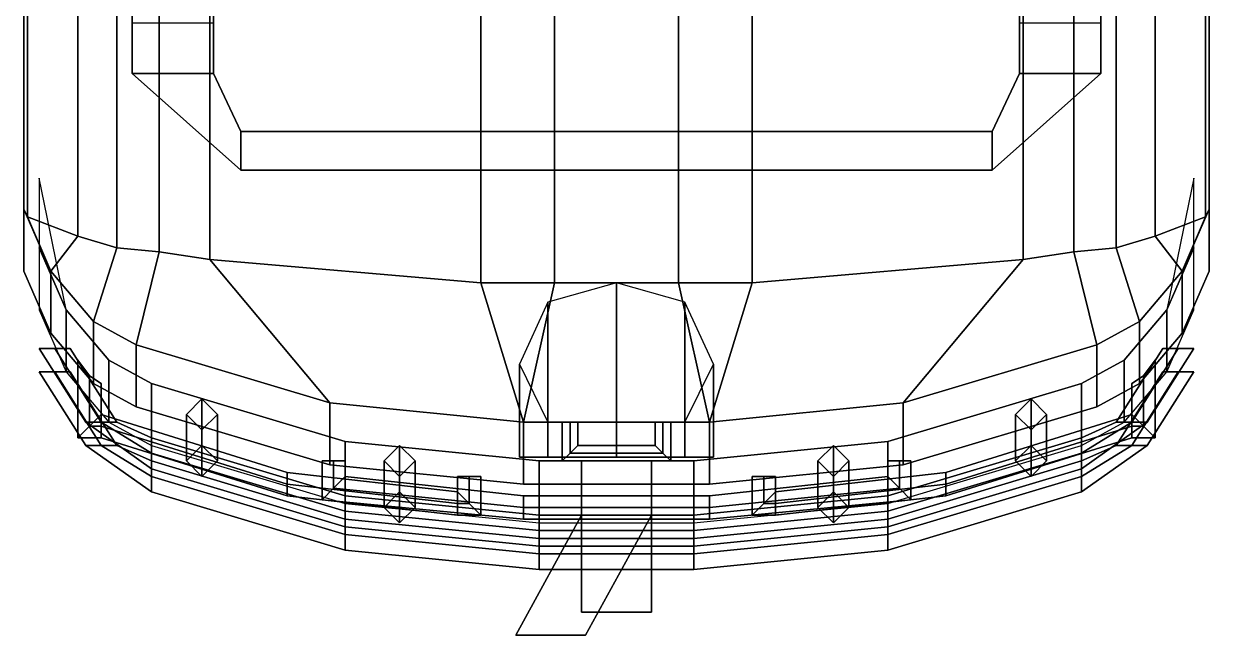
# Model space of a CAD drawing. Extents: x -1.7 to 1.7, y -9.7 to 9.6.
# Drawn here: x -1.53 to 1.53, y -9.66 to -8.082 of the extents above; entities that cross this region are included whole.
import ezdxf

# ---------------------------------------------------------------- set-up
doc = ezdxf.new("R2010")
doc.units = 0
doc.layers.get('0').update_dxf_attribs({"linetype": 'CONTINUOUS'})
doc.layers.add('BOGIE', color=5, linetype='CONTINUOUS')
doc.layers.add('ROOF', color=1, linetype='CONTINUOUS')

msp = doc.modelspace()

# ---------------------------------------------------------------- linework, layer by layer
for points in [[(-1.53, -6.93, 4.07), (-1.53, 6.88, 4.07), (-1.53, 8.67, 1.35), (-1.53, -8.72, 1.35)], [(1.53, -8.72, 1.35), (1.53, 8.67, 1.35), (1.53, 6.88, 4.07), (1.53, -6.93, 4.07)], [(-1.53, -8.56, 3.83), (-1.53, -8.56, 4.07), (-1.53, -6.93, 4.07), (-1.53, -8.56, 3.83)], [(-1.53, -8.72, 1.35), (-1.53, -8.72, 2.98), (-1.53, -8.56, 3.83), (-1.53, -6.93, 4.07)], [(1.53, -8.56, 3.83), (1.53, -6.93, 4.07), (1.53, -8.56, 4.07), (1.53, -8.56, 3.83)], [(1.53, -6.93, 4.07), (1.53, -8.56, 3.83), (1.53, -8.72, 2.98), (1.53, -8.72, 1.35)], [(-1.42, -8.82, 0.85), (-1.42, -8.82, 1.35), (-1.49, -8.48, 1.35), (-1.49, -8.66, 0.85)], [(1.49, -8.66, 0.85), (1.49, -8.48, 1.35), (1.42, -8.82, 1.35), (1.42, -8.82, 0.85)], [(-1.46, -8.72, 3.83), (-1.46, -8.72, 4.07), (-1.53, -8.56, 4.07), (-1.53, -8.56, 3.83)], [(-1.46, -8.88, 2.98), (-1.46, -8.72, 3.83), (-1.53, -8.56, 3.83), (-1.53, -8.72, 2.98)], [(1.53, -8.56, 3.83), (1.53, -8.56, 4.07), (1.46, -8.72, 4.07), (1.46, -8.72, 3.83)], [(1.53, -8.72, 2.98), (1.53, -8.56, 3.83), (1.46, -8.72, 3.83), (1.46, -8.88, 2.98)], [(-1.42, -8.98, 0.49), (-1.42, -8.82, 0.85), (-1.49, -8.66, 0.85), (-1.49, -8.82, 0.49)], [(1.49, -8.82, 0.49), (1.49, -8.66, 0.85), (1.42, -8.82, 0.85), (1.42, -8.98, 0.49)], [(-1.46, -8.88, 1.35), (-1.46, -8.88, 2.98), (-1.53, -8.72, 2.98), (-1.53, -8.72, 1.35)], [(-1.35, -8.85, 3.83), (-1.35, -8.85, 4.07), (-1.46, -8.72, 4.07), (-1.46, -8.72, 3.83)], [(-1.35, -9.01, 2.98), (-1.35, -8.85, 3.83), (-1.46, -8.72, 3.83), (-1.46, -8.88, 2.98)], [(1.46, -8.72, 3.83), (1.46, -8.72, 4.07), (1.35, -8.85, 4.07), (1.35, -8.85, 3.83)], [(1.46, -8.88, 2.98), (1.46, -8.72, 3.83), (1.35, -8.85, 3.83), (1.35, -9.01, 2.98)], [(1.53, -8.72, 1.35), (1.53, -8.72, 2.98), (1.46, -8.88, 2.98), (1.46, -8.88, 1.35)], [(-1.31, -8.95, 0.85), (-1.31, -8.95, 1.35), (-1.42, -8.82, 1.35), (-1.42, -8.82, 0.85)], [(-1.31, -9.11, 0.49), (-1.31, -8.95, 0.85), (-1.42, -8.82, 0.85), (-1.42, -8.98, 0.49)], [(1.42, -8.82, 0.85), (1.42, -8.82, 1.35), (1.31, -8.95, 1.35), (1.31, -8.95, 0.85)], [(1.42, -8.98, 0.49), (1.42, -8.82, 0.85), (1.31, -8.95, 0.85), (1.31, -9.11, 0.49)], [(-1.24, -8.91, 3.83), (-1.24, -8.91, 4.07), (-1.35, -8.85, 4.07), (-1.35, -8.85, 3.83)], [(-1.24, -9.07, 2.98), (-1.24, -8.91, 3.83), (-1.35, -8.85, 3.83), (-1.35, -9.01, 2.98)], [(1.35, -8.85, 3.83), (1.35, -8.85, 4.07), (1.24, -8.91, 4.07), (1.24, -8.91, 3.83)], [(1.35, -9.01, 2.98), (1.35, -8.85, 3.83), (1.24, -8.91, 3.83), (1.24, -9.07, 2.98)], [(-1.35, -9.01, 1.35), (-1.35, -9.01, 2.98), (-1.46, -8.88, 2.98), (-1.46, -8.88, 1.35)], [(1.46, -8.88, 1.35), (1.46, -8.88, 2.98), (1.35, -9.01, 2.98), (1.35, -9.01, 1.35)], [(-1.45, -8.92, 0.37), (-1.49, -8.92, 0.33), (-1.37, -9.11, 0.33), (-1.33, -9.11, 0.37)], [(-1.49, -8.92, 0.33), (-1.45, -8.92, 0.29), (-1.33, -9.11, 0.29), (-1.37, -9.11, 0.33)], [(-1.41, -8.92, 0.33), (-1.45, -8.92, 0.29), (-1.49, -8.92, 0.33), (-1.45, -8.92, 0.37)], [(-1.41, -8.92, 0.33), (-1.45, -8.92, 0.37), (-1.33, -9.11, 0.37), (-1.29, -9.11, 0.33)], [(-1.45, -8.92, 0.29), (-1.41, -8.92, 0.33), (-1.29, -9.11, 0.33), (-1.33, -9.11, 0.29)], [(-0.74, -9.06, 3.83), (-0.74, -9.06, 4.07), (-1.24, -8.91, 4.07), (-1.24, -8.91, 3.83)], [(-0.74, -9.22, 2.98), (-0.74, -9.06, 3.83), (-1.24, -8.91, 3.83), (-1.24, -9.07, 2.98)], [(1.24, -8.91, 3.83), (1.24, -8.91, 4.07), (0.74, -9.06, 4.07), (0.74, -9.06, 3.83)], [(1.24, -9.07, 2.98), (1.24, -8.91, 3.83), (0.74, -9.06, 3.83), (0.74, -9.22, 2.98)], [(1.41, -8.92, 0.33), (1.45, -8.92, 0.29), (1.33, -9.11, 0.29), (1.29, -9.11, 0.33)], [(1.45, -8.92, 0.37), (1.41, -8.92, 0.33), (1.29, -9.11, 0.33), (1.33, -9.11, 0.37)], [(1.45, -8.92, 0.29), (1.49, -8.92, 0.33), (1.37, -9.11, 0.33), (1.33, -9.11, 0.29)], [(1.49, -8.92, 0.33), (1.45, -8.92, 0.37), (1.33, -9.11, 0.37), (1.37, -9.11, 0.33)], [(1.49, -8.92, 0.33), (1.45, -8.92, 0.29), (1.41, -8.92, 0.33), (1.45, -8.92, 0.37)], [(-1.36, -8.99, 2.88), (-1.39, -8.95, 2.85), (-1.39, -9.15, 2.85), (-1.36, -9.12, 2.88)], [(-1.39, -8.95, 2.85), (-1.36, -8.99, 2.82), (-1.36, -9.12, 2.82), (-1.39, -9.15, 2.85)], [(-1.2, -9.01, 0.85), (-1.2, -9.01, 1.35), (-1.31, -8.95, 1.35), (-1.31, -8.95, 0.85)], [(-1.2, -9.17, 0.49), (-1.2, -9.01, 0.85), (-1.31, -8.95, 0.85), (-1.31, -9.11, 0.49)], [(1.31, -8.95, 0.85), (1.31, -8.95, 1.35), (1.2, -9.01, 1.35), (1.2, -9.01, 0.85)], [(1.31, -9.11, 0.49), (1.31, -8.95, 0.85), (1.2, -9.01, 0.85), (1.2, -9.17, 0.49)], [(1.36, -8.99, 2.82), (1.39, -8.95, 2.85), (1.39, -9.15, 2.85), (1.36, -9.12, 2.82)], [(1.39, -8.95, 2.85), (1.36, -8.99, 2.88), (1.36, -9.12, 2.88), (1.39, -9.15, 2.85)], [(-1.41, -8.98, 0.17), (-1.45, -8.98, 0.13), (-1.49, -8.98, 0.17), (-1.45, -8.98, 0.21)], [(-1.49, -8.98, 0.17), (-1.45, -8.98, 0.13), (-1.33, -9.17, 0.13), (-1.37, -9.17, 0.17)], [(-1.45, -8.98, 0.21), (-1.49, -8.98, 0.17), (-1.37, -9.17, 0.17), (-1.33, -9.17, 0.21)], [(-1.45, -8.98, 0.13), (-1.41, -8.98, 0.17), (-1.29, -9.17, 0.17), (-1.33, -9.17, 0.13)], [(-1.41, -8.98, 0.17), (-1.45, -8.98, 0.21), (-1.33, -9.17, 0.21), (-1.29, -9.17, 0.17)], [(-1.33, -9.01, 2.85), (-1.36, -8.99, 2.88), (-1.36, -9.12, 2.88), (-1.33, -9.09, 2.85)], [(-1.36, -8.99, 2.82), (-1.33, -9.01, 2.85), (-1.33, -9.09, 2.85), (-1.36, -9.12, 2.82)], [(1.45, -8.98, 0.21), (1.41, -8.98, 0.17), (1.29, -9.17, 0.17), (1.33, -9.17, 0.21)], [(1.41, -8.98, 0.17), (1.45, -8.98, 0.13), (1.33, -9.17, 0.13), (1.29, -9.17, 0.17)], [(1.49, -8.98, 0.17), (1.45, -8.98, 0.21), (1.33, -9.17, 0.21), (1.37, -9.17, 0.17)], [(1.45, -8.98, 0.13), (1.49, -8.98, 0.17), (1.37, -9.17, 0.17), (1.33, -9.17, 0.13)], [(1.33, -9.01, 2.85), (1.36, -8.99, 2.82), (1.36, -9.12, 2.82), (1.33, -9.09, 2.85)], [(1.36, -8.99, 2.88), (1.33, -9.01, 2.85), (1.33, -9.09, 2.85), (1.36, -9.12, 2.88)], [(1.49, -8.98, 0.17), (1.45, -8.98, 0.13), (1.41, -8.98, 0.17), (1.45, -8.98, 0.21)], [(-1.24, -9.07, 1.35), (-1.24, -9.07, 2.98), (-1.35, -9.01, 2.98), (-1.35, -9.01, 1.35)], [(-0.7, -9.16, 0.85), (-0.7, -9.16, 1.35), (-1.2, -9.01, 1.35), (-1.2, -9.01, 0.85)], [(-0.7, -9.32, 0.49), (-0.7, -9.16, 0.85), (-1.2, -9.01, 0.85), (-1.2, -9.17, 0.49)], [(1.2, -9.01, 0.85), (1.2, -9.01, 1.35), (0.7, -9.16, 1.35), (0.7, -9.16, 0.85)], [(1.2, -9.17, 0.49), (1.2, -9.01, 0.85), (0.7, -9.16, 0.85), (0.7, -9.32, 0.49)], [(1.35, -9.01, 1.35), (1.35, -9.01, 2.98), (1.24, -9.07, 2.98), (1.24, -9.07, 1.35)], [(-1.07, -9.17, 0.17), (-1.11, -9.21, 0.17), (-1.11, -9.09, 0.49), (-1.07, -9.05, 0.49)], [(-1.03, -9.21, 0.17), (-1.07, -9.17, 0.17), (-1.07, -9.05, 0.49), (-1.03, -9.09, 0.49)], [(1.07, -9.17, 0.17), (1.03, -9.21, 0.17), (1.03, -9.09, 0.49), (1.07, -9.05, 0.49)], [(1.11, -9.21, 0.17), (1.07, -9.17, 0.17), (1.07, -9.05, 0.49), (1.11, -9.09, 0.49)], [(-0.74, -9.22, 1.35), (-0.74, -9.22, 2.98), (-1.24, -9.07, 2.98), (-1.24, -9.07, 1.35)], [(-0.24, -9.11, 3.83), (-0.24, -9.11, 4.07), (-0.74, -9.06, 4.07), (-0.74, -9.06, 3.83)], [(-0.24, -9.27, 2.98), (-0.24, -9.11, 3.83), (-0.74, -9.06, 3.83), (-0.74, -9.22, 2.98)], [(0.74, -9.06, 3.83), (0.74, -9.06, 4.07), (0.24, -9.11, 4.07), (0.24, -9.11, 3.83)], [(0.74, -9.22, 2.98), (0.74, -9.06, 3.83), (0.24, -9.11, 3.83), (0.24, -9.27, 2.98)], [(1.24, -9.07, 1.35), (1.24, -9.07, 2.98), (0.74, -9.22, 2.98), (0.74, -9.22, 1.35)], [(-1.33, -9.11, 0.37), (-1.37, -9.11, 0.33), (-1.2, -9.23, 0.33), (-1.2, -9.19, 0.37)], [(-1.37, -9.11, 0.33), (-1.33, -9.11, 0.29), (-1.2, -9.19, 0.29), (-1.2, -9.23, 0.33)], [(-1.33, -9.12, 2.88), (-1.33, -9.09, 2.85), (-1.33, -9.09, 2.85), (-1.36, -9.12, 2.88)], [(-1.33, -9.09, 2.85), (-1.33, -9.12, 2.82), (-1.36, -9.12, 2.82), (-1.33, -9.09, 2.85)], [(-0.85, -9.27, 2.88), (-0.85, -9.24, 2.85), (-1.33, -9.09, 2.85), (-1.33, -9.12, 2.88)], [(-0.85, -9.24, 2.85), (-0.85, -9.27, 2.82), (-1.33, -9.12, 2.82), (-1.33, -9.09, 2.85)], [(-1.29, -9.11, 0.33), (-1.33, -9.11, 0.37), (-1.2, -9.19, 0.37), (-1.2, -9.15, 0.33)], [(-1.33, -9.11, 0.29), (-1.29, -9.11, 0.33), (-1.2, -9.15, 0.33), (-1.2, -9.19, 0.29)], [(-1.11, -9.21, 0.17), (-1.07, -9.25, 0.17), (-1.07, -9.13, 0.49), (-1.11, -9.09, 0.49)], [(-1.07, -9.25, 0.17), (-1.03, -9.21, 0.17), (-1.03, -9.09, 0.49), (-1.07, -9.13, 0.49)], [(0.24, -9.11, 3.83), (0.24, -9.11, 4.07), (-0.24, -9.11, 4.07), (-0.24, -9.11, 3.83)], [(0.24, -9.27, 2.98), (0.24, -9.11, 3.83), (-0.24, -9.11, 3.83), (-0.24, -9.27, 2.98)], [(-0.12, -9.11, 3.89), (-0.14, -9.11, 3.87), (-0.14, -9.21, 3.87), (-0.12, -9.19, 3.89)], [(-0.14, -9.11, 3.87), (-0.12, -9.11, 3.85), (-0.12, -9.19, 3.85), (-0.14, -9.21, 3.87)], [(-0.1, -9.11, 3.87), (-0.12, -9.11, 3.89), (-0.12, -9.19, 3.89), (-0.1, -9.17, 3.87)], [(-0.12, -9.11, 3.85), (-0.1, -9.11, 3.87), (-0.1, -9.17, 3.87), (-0.12, -9.19, 3.85)], [(0.12, -9.11, 3.89), (0.1, -9.11, 3.87), (0.1, -9.17, 3.87), (0.12, -9.19, 3.89)], [(0.1, -9.11, 3.87), (0.12, -9.11, 3.85), (0.12, -9.19, 3.85), (0.1, -9.17, 3.87)], [(0.14, -9.11, 3.87), (0.12, -9.11, 3.89), (0.12, -9.19, 3.89), (0.14, -9.21, 3.87)], [(0.12, -9.11, 3.85), (0.14, -9.11, 3.87), (0.14, -9.21, 3.87), (0.12, -9.19, 3.85)], [(0.85, -9.27, 2.82), (0.85, -9.24, 2.85), (1.33, -9.09, 2.85), (1.33, -9.12, 2.82)], [(0.85, -9.24, 2.85), (0.85, -9.27, 2.88), (1.33, -9.12, 2.88), (1.33, -9.09, 2.85)], [(1.03, -9.21, 0.17), (1.07, -9.25, 0.17), (1.07, -9.13, 0.49), (1.03, -9.09, 0.49)], [(1.07, -9.25, 0.17), (1.11, -9.21, 0.17), (1.11, -9.09, 0.49), (1.07, -9.13, 0.49)], [(1.29, -9.11, 0.33), (1.33, -9.11, 0.29), (1.2, -9.19, 0.29), (1.2, -9.15, 0.33)], [(1.33, -9.11, 0.29), (1.37, -9.11, 0.33), (1.2, -9.23, 0.33), (1.2, -9.19, 0.29)], [(1.37, -9.11, 0.33), (1.33, -9.11, 0.37), (1.2, -9.19, 0.37), (1.2, -9.23, 0.33)], [(1.33, -9.11, 0.37), (1.29, -9.11, 0.33), (1.2, -9.15, 0.33), (1.2, -9.19, 0.37)], [(1.33, -9.12, 2.82), (1.33, -9.09, 2.85), (1.33, -9.09, 2.85), (1.36, -9.12, 2.82)], [(1.33, -9.09, 2.85), (1.33, -9.12, 2.88), (1.36, -9.12, 2.88), (1.33, -9.09, 2.85)], [(-1.33, -9.15, 2.85), (-1.33, -9.12, 2.88), (-1.36, -9.12, 2.88), (-1.39, -9.15, 2.85)], [(-1.33, -9.12, 2.82), (-1.33, -9.15, 2.85), (-1.39, -9.15, 2.85), (-1.36, -9.12, 2.82)], [(-0.85, -9.3, 2.85), (-0.85, -9.27, 2.88), (-1.33, -9.12, 2.88), (-1.33, -9.15, 2.85)], [(-0.85, -9.27, 2.82), (-0.85, -9.3, 2.85), (-1.33, -9.15, 2.85), (-1.33, -9.12, 2.82)], [(0.85, -9.3, 2.85), (0.85, -9.27, 2.82), (1.33, -9.12, 2.82), (1.33, -9.15, 2.85)], [(0.85, -9.27, 2.88), (0.85, -9.3, 2.85), (1.33, -9.15, 2.85), (1.33, -9.12, 2.88)], [(1.33, -9.15, 2.85), (1.33, -9.12, 2.82), (1.36, -9.12, 2.82), (1.39, -9.15, 2.85)], [(1.33, -9.12, 2.88), (1.33, -9.15, 2.85), (1.39, -9.15, 2.85), (1.36, -9.12, 2.88)], [(-1.37, -9.17, 0.17), (-1.33, -9.17, 0.13), (-1.2, -9.25, 0.13), (-1.2, -9.29, 0.17)], [(-1.33, -9.17, 0.21), (-1.37, -9.17, 0.17), (-1.2, -9.29, 0.17), (-1.2, -9.25, 0.21)], [(-1.33, -9.17, 0.13), (-1.29, -9.17, 0.17), (-1.2, -9.21, 0.17), (-1.2, -9.25, 0.13)], [(-1.29, -9.17, 0.17), (-1.33, -9.17, 0.21), (-1.2, -9.25, 0.21), (-1.2, -9.21, 0.17)], [(-0.7, -9.34, 0.37), (-0.7, -9.3, 0.33), (-1.2, -9.15, 0.33), (-1.2, -9.19, 0.37)], [(-0.7, -9.3, 0.33), (-0.7, -9.34, 0.29), (-1.2, -9.19, 0.29), (-1.2, -9.15, 0.33)], [(-0.2, -9.21, 0.85), (-0.2, -9.21, 1.35), (-0.7, -9.16, 1.35), (-0.7, -9.16, 0.85)], [(-0.2, -9.37, 0.49), (-0.2, -9.21, 0.85), (-0.7, -9.16, 0.85), (-0.7, -9.32, 0.49)], [(-0.56, -9.29, 0.17), (-0.6, -9.33, 0.17), (-0.6, -9.21, 0.49), (-0.56, -9.17, 0.49)], [(-0.52, -9.33, 0.17), (-0.56, -9.29, 0.17), (-0.56, -9.17, 0.49), (-0.52, -9.21, 0.49)], [(0.12, -9.19, 3.89), (0.1, -9.17, 3.87), (-0.1, -9.17, 3.87), (-0.12, -9.19, 3.89)], [(0.1, -9.17, 3.87), (0.12, -9.19, 3.85), (-0.12, -9.19, 3.85), (-0.1, -9.17, 3.87)], [(0.7, -9.16, 0.85), (0.7, -9.16, 1.35), (0.2, -9.21, 1.35), (0.2, -9.21, 0.85)], [(0.7, -9.32, 0.49), (0.7, -9.16, 0.85), (0.2, -9.21, 0.85), (0.2, -9.37, 0.49)], [(0.56, -9.29, 0.17), (0.52, -9.33, 0.17), (0.52, -9.21, 0.49), (0.56, -9.17, 0.49)], [(0.6, -9.33, 0.17), (0.56, -9.29, 0.17), (0.56, -9.17, 0.49), (0.6, -9.21, 0.49)], [(0.7, -9.34, 0.29), (0.7, -9.3, 0.33), (1.2, -9.15, 0.33), (1.2, -9.19, 0.29)], [(0.7, -9.3, 0.33), (0.7, -9.34, 0.37), (1.2, -9.19, 0.37), (1.2, -9.15, 0.33)], [(1.33, -9.17, 0.21), (1.29, -9.17, 0.17), (1.2, -9.21, 0.17), (1.2, -9.25, 0.21)], [(1.37, -9.17, 0.17), (1.33, -9.17, 0.21), (1.2, -9.25, 0.21), (1.2, -9.29, 0.17)], [(1.33, -9.17, 0.13), (1.37, -9.17, 0.17), (1.2, -9.29, 0.17), (1.2, -9.25, 0.13)], [(1.29, -9.17, 0.17), (1.33, -9.17, 0.13), (1.2, -9.25, 0.13), (1.2, -9.21, 0.17)], [(-0.7, -9.38, 0.33), (-0.7, -9.34, 0.37), (-1.2, -9.19, 0.37), (-1.2, -9.23, 0.33)], [(-0.7, -9.34, 0.29), (-0.7, -9.38, 0.33), (-1.2, -9.23, 0.33), (-1.2, -9.19, 0.29)], [(-0.7, -9.36, 0.17), (-0.7, -9.4, 0.13), (-1.2, -9.25, 0.13), (-1.2, -9.21, 0.17)], [(-0.7, -9.4, 0.21), (-0.7, -9.36, 0.17), (-1.2, -9.21, 0.17), (-1.2, -9.25, 0.21)], [(-0.73, -9.21, 2.04), (-0.76, -9.21, 2.01), (-0.76, -9.31, 2.01), (-0.73, -9.28, 2.04)], [(-0.76, -9.21, 2.01), (-0.73, -9.21, 1.98), (-0.73, -9.28, 1.98), (-0.76, -9.31, 2.01)], [(-0.7, -9.21, 2.01), (-0.73, -9.21, 2.04), (-0.73, -9.28, 2.04), (-0.7, -9.25, 2.01)], [(-0.73, -9.21, 1.98), (-0.7, -9.21, 2.01), (-0.7, -9.25, 2.01), (-0.73, -9.28, 1.98)], [(-0.6, -9.33, 0.17), (-0.56, -9.37, 0.17), (-0.56, -9.25, 0.49), (-0.6, -9.21, 0.49)], [(-0.56, -9.37, 0.17), (-0.52, -9.33, 0.17), (-0.52, -9.21, 0.49), (-0.56, -9.25, 0.49)], [(0.2, -9.21, 0.85), (0.2, -9.21, 1.35), (-0.2, -9.21, 1.35), (-0.2, -9.21, 0.85)], [(0.2, -9.37, 0.49), (0.2, -9.21, 0.85), (-0.2, -9.21, 0.85), (-0.2, -9.37, 0.49)], [(0.14, -9.21, 3.87), (0.12, -9.19, 3.89), (-0.12, -9.19, 3.89), (-0.14, -9.21, 3.87)], [(0.12, -9.19, 3.85), (0.14, -9.21, 3.87), (-0.14, -9.21, 3.87), (-0.12, -9.19, 3.85)], [(-0.09, -9.21, 1), (-0.09, -9.35, 1), (-0.09, -9.35, 1.15), (-0.09, -9.21, 1.15)], [(0.09, -9.21, 1), (0.09, -9.6, 1), (-0.09, -9.6, 1), (-0.09, -9.21, 1)], [(-0.09, -9.21, 1.15), (-0.09, -9.6, 1.15), (0.09, -9.6, 1.15), (0.09, -9.21, 1.15)], [(0.09, -9.6, 1.15), (0.09, -9.6, 1), (0.09, -9.21, 1), (0.09, -9.21, 1.15)], [(0.52, -9.33, 0.17), (0.56, -9.37, 0.17), (0.56, -9.25, 0.49), (0.52, -9.21, 0.49)], [(0.56, -9.37, 0.17), (0.6, -9.33, 0.17), (0.6, -9.21, 0.49), (0.56, -9.25, 0.49)], [(0.7, -9.38, 0.33), (0.7, -9.34, 0.29), (1.2, -9.19, 0.29), (1.2, -9.23, 0.33)], [(0.7, -9.34, 0.37), (0.7, -9.38, 0.33), (1.2, -9.23, 0.33), (1.2, -9.19, 0.37)], [(0.7, -9.21, 2.01), (0.73, -9.21, 1.98), (0.73, -9.28, 1.98), (0.7, -9.25, 2.01)], [(0.73, -9.21, 2.04), (0.7, -9.21, 2.01), (0.7, -9.25, 2.01), (0.73, -9.28, 2.04)], [(0.7, -9.36, 0.17), (0.7, -9.4, 0.21), (1.2, -9.25, 0.21), (1.2, -9.21, 0.17)], [(0.7, -9.4, 0.13), (0.7, -9.36, 0.17), (1.2, -9.21, 0.17), (1.2, -9.25, 0.13)], [(0.73, -9.21, 1.98), (0.76, -9.21, 2.01), (0.76, -9.31, 2.01), (0.73, -9.28, 1.98)], [(0.76, -9.21, 2.01), (0.73, -9.21, 2.04), (0.73, -9.28, 2.04), (0.76, -9.31, 2.01)], [(-0.41, -9.32, 2.88), (-0.41, -9.29, 2.85), (-0.85, -9.24, 2.85), (-0.85, -9.27, 2.88)], [(-0.41, -9.29, 2.85), (-0.41, -9.32, 2.82), (-0.85, -9.27, 2.82), (-0.85, -9.24, 2.85)], [(-0.24, -9.27, 1.35), (-0.24, -9.27, 2.98), (-0.74, -9.22, 2.98), (-0.74, -9.22, 1.35)], [(0.74, -9.22, 1.35), (0.74, -9.22, 2.98), (0.24, -9.27, 2.98), (0.24, -9.27, 1.35)], [(0.41, -9.32, 2.82), (0.41, -9.29, 2.85), (0.85, -9.24, 2.85), (0.85, -9.27, 2.82)], [(0.41, -9.29, 2.85), (0.41, -9.32, 2.88), (0.85, -9.27, 2.88), (0.85, -9.24, 2.85)], [(-0.7, -9.4, 0.13), (-0.7, -9.44, 0.17), (-1.2, -9.29, 0.17), (-1.2, -9.25, 0.13)], [(-0.7, -9.44, 0.17), (-0.7, -9.4, 0.21), (-1.2, -9.25, 0.21), (-1.2, -9.29, 0.17)], [(-0.41, -9.35, 2.85), (-0.41, -9.32, 2.88), (-0.85, -9.27, 2.88), (-0.85, -9.3, 2.85)], [(-0.41, -9.32, 2.82), (-0.41, -9.35, 2.85), (-0.85, -9.3, 2.85), (-0.85, -9.27, 2.82)], [(-0.24, -9.33, 2.04), (-0.24, -9.3, 2.01), (-0.7, -9.25, 2.01), (-0.73, -9.28, 2.04)], [(-0.24, -9.3, 2.01), (-0.24, -9.33, 1.98), (-0.73, -9.28, 1.98), (-0.7, -9.25, 2.01)], [(-0.38, -9.25, 2.88), (-0.41, -9.25, 2.85), (-0.41, -9.29, 2.85), (-0.38, -9.32, 2.88)], [(-0.41, -9.25, 2.85), (-0.38, -9.25, 2.82), (-0.38, -9.32, 2.82), (-0.41, -9.29, 2.85)], [(-0.35, -9.25, 2.85), (-0.38, -9.25, 2.88), (-0.38, -9.32, 2.88), (-0.35, -9.35, 2.85)], [(-0.38, -9.25, 2.82), (-0.35, -9.25, 2.85), (-0.35, -9.35, 2.85), (-0.38, -9.32, 2.82)], [(0.24, -9.27, 1.35), (0.24, -9.27, 2.98), (-0.24, -9.27, 2.98), (-0.24, -9.27, 1.35)], [(0.24, -9.33, 1.98), (0.24, -9.3, 2.01), (0.7, -9.25, 2.01), (0.73, -9.28, 1.98)], [(0.24, -9.3, 2.01), (0.24, -9.33, 2.04), (0.73, -9.28, 2.04), (0.7, -9.25, 2.01)], [(0.38, -9.25, 2.88), (0.35, -9.25, 2.85), (0.35, -9.35, 2.85), (0.38, -9.32, 2.88)], [(0.35, -9.25, 2.85), (0.38, -9.25, 2.82), (0.38, -9.32, 2.82), (0.35, -9.35, 2.85)], [(0.41, -9.25, 2.85), (0.38, -9.25, 2.88), (0.38, -9.32, 2.88), (0.41, -9.29, 2.85)], [(0.38, -9.25, 2.82), (0.41, -9.25, 2.85), (0.41, -9.29, 2.85), (0.38, -9.32, 2.82)], [(0.41, -9.35, 2.85), (0.41, -9.32, 2.82), (0.85, -9.27, 2.82), (0.85, -9.3, 2.85)], [(0.41, -9.32, 2.88), (0.41, -9.35, 2.85), (0.85, -9.3, 2.85), (0.85, -9.27, 2.88)], [(0.7, -9.4, 0.21), (0.7, -9.44, 0.17), (1.2, -9.29, 0.17), (1.2, -9.25, 0.21)], [(0.7, -9.44, 0.17), (0.7, -9.4, 0.13), (1.2, -9.25, 0.13), (1.2, -9.29, 0.17)], [(-0.24, -9.36, 2.01), (-0.24, -9.33, 2.04), (-0.73, -9.28, 2.04), (-0.76, -9.31, 2.01)], [(-0.24, -9.33, 1.98), (-0.24, -9.36, 2.01), (-0.76, -9.31, 2.01), (-0.73, -9.28, 1.98)], [(-0.2, -9.39, 0.37), (-0.2, -9.35, 0.33), (-0.7, -9.3, 0.33), (-0.7, -9.34, 0.37)], [(-0.2, -9.35, 0.33), (-0.2, -9.39, 0.29), (-0.7, -9.34, 0.29), (-0.7, -9.3, 0.33)], [(-0.41, -9.29, 2.85), (-0.41, -9.32, 2.88), (-0.38, -9.32, 2.88), (-0.41, -9.29, 2.85)], [(-0.41, -9.32, 2.82), (-0.41, -9.29, 2.85), (-0.41, -9.29, 2.85), (-0.38, -9.32, 2.82)], [(0.24, -9.33, 2.04), (0.24, -9.3, 2.01), (-0.24, -9.3, 2.01), (-0.24, -9.33, 2.04)], [(0.24, -9.3, 2.01), (0.24, -9.33, 1.98), (-0.24, -9.33, 1.98), (-0.24, -9.3, 2.01)], [(0.2, -9.39, 0.29), (0.2, -9.35, 0.33), (0.7, -9.3, 0.33), (0.7, -9.34, 0.29)], [(0.2, -9.35, 0.33), (0.2, -9.39, 0.37), (0.7, -9.34, 0.37), (0.7, -9.3, 0.33)], [(0.24, -9.36, 2.01), (0.24, -9.33, 1.98), (0.73, -9.28, 1.98), (0.76, -9.31, 2.01)], [(0.24, -9.33, 2.04), (0.24, -9.36, 2.01), (0.76, -9.31, 2.01), (0.73, -9.28, 2.04)], [(0.41, -9.32, 2.88), (0.41, -9.29, 2.85), (0.41, -9.29, 2.85), (0.38, -9.32, 2.88)], [(0.41, -9.29, 2.85), (0.41, -9.32, 2.82), (0.38, -9.32, 2.82), (0.41, -9.29, 2.85)], [(-0.41, -9.32, 2.88), (-0.41, -9.35, 2.85), (-0.35, -9.35, 2.85), (-0.38, -9.32, 2.88)], [(-0.41, -9.35, 2.85), (-0.41, -9.32, 2.82), (-0.38, -9.32, 2.82), (-0.35, -9.35, 2.85)], [(0.24, -9.36, 2.01), (0.24, -9.33, 2.04), (-0.24, -9.33, 2.04), (-0.24, -9.36, 2.01)], [(0.24, -9.33, 1.98), (0.24, -9.36, 2.01), (-0.24, -9.36, 2.01), (-0.24, -9.33, 1.98)], [(0.41, -9.35, 2.85), (0.41, -9.32, 2.88), (0.38, -9.32, 2.88), (0.35, -9.35, 2.85)], [(0.41, -9.32, 2.82), (0.41, -9.35, 2.85), (0.35, -9.35, 2.85), (0.38, -9.32, 2.82)], [(-0.2, -9.43, 0.33), (-0.2, -9.39, 0.37), (-0.7, -9.34, 0.37), (-0.7, -9.38, 0.33)], [(-0.2, -9.39, 0.29), (-0.2, -9.43, 0.33), (-0.7, -9.38, 0.33), (-0.7, -9.34, 0.29)], [(-0.2, -9.41, 0.17), (-0.2, -9.45, 0.13), (-0.7, -9.4, 0.13), (-0.7, -9.36, 0.17)], [(-0.2, -9.45, 0.21), (-0.2, -9.41, 0.17), (-0.7, -9.36, 0.17), (-0.7, -9.4, 0.21)], [(-0.09, -9.35, 1.28), (-0.26, -9.66, 1.28), (-0.08, -9.66, 1.28), (0.09, -9.35, 1.28)], [(-0.09, -9.35, 0.95), (-0.26, -9.66, 0.83), (-0.26, -9.66, 1.28), (-0.09, -9.35, 1.28)], [(0.09, -9.35, 0.95), (-0.08, -9.66, 0.83), (-0.26, -9.66, 0.83), (-0.09, -9.35, 0.95)], [(0.2, -9.39, 0.37), (0.2, -9.35, 0.33), (-0.2, -9.35, 0.33), (-0.2, -9.39, 0.37)], [(0.2, -9.35, 0.33), (0.2, -9.39, 0.29), (-0.2, -9.39, 0.29), (-0.2, -9.35, 0.33)], [(0.09, -9.35, 1.28), (0.09, -9.35, 0.95), (-0.09, -9.35, 0.95), (-0.09, -9.35, 1.28)], [(-0.08, -9.66, 1.28), (-0.08, -9.66, 0.83), (0.09, -9.35, 0.95), (0.09, -9.35, 1.28)], [(0.2, -9.43, 0.33), (0.2, -9.39, 0.29), (0.7, -9.34, 0.29), (0.7, -9.38, 0.33)], [(0.2, -9.39, 0.37), (0.2, -9.43, 0.33), (0.7, -9.38, 0.33), (0.7, -9.34, 0.37)], [(0.2, -9.41, 0.17), (0.2, -9.45, 0.21), (0.7, -9.4, 0.21), (0.7, -9.36, 0.17)], [(0.2, -9.45, 0.13), (0.2, -9.41, 0.17), (0.7, -9.36, 0.17), (0.7, -9.4, 0.13)], [(0.2, -9.43, 0.33), (0.2, -9.39, 0.37), (-0.2, -9.39, 0.37), (-0.2, -9.43, 0.33)], [(0.2, -9.39, 0.29), (0.2, -9.43, 0.33), (-0.2, -9.43, 0.33), (-0.2, -9.39, 0.29)], [(-0.2, -9.45, 0.13), (-0.2, -9.49, 0.17), (-0.7, -9.44, 0.17), (-0.7, -9.4, 0.13)], [(-0.2, -9.49, 0.17), (-0.2, -9.45, 0.21), (-0.7, -9.4, 0.21), (-0.7, -9.44, 0.17)], [(0.2, -9.41, 0.17), (0.2, -9.45, 0.13), (-0.2, -9.45, 0.13), (-0.2, -9.41, 0.17)], [(0.2, -9.45, 0.21), (0.2, -9.41, 0.17), (-0.2, -9.41, 0.17), (-0.2, -9.45, 0.21)], [(0.2, -9.45, 0.21), (0.2, -9.49, 0.17), (0.7, -9.44, 0.17), (0.7, -9.4, 0.21)], [(0.2, -9.49, 0.17), (0.2, -9.45, 0.13), (0.7, -9.4, 0.13), (0.7, -9.44, 0.17)], [(0.2, -9.45, 0.13), (0.2, -9.49, 0.17), (-0.2, -9.49, 0.17), (-0.2, -9.45, 0.13)], [(0.2, -9.49, 0.17), (0.2, -9.45, 0.21), (-0.2, -9.45, 0.21), (-0.2, -9.49, 0.17)], [(-0.05, -9.6, 1.15), (-0.05, -9.6, 1), (0.09, -9.6, 1), (0.09, -9.6, 1.15)], [(-0.26, -9.66, 1.28), (-0.26, -9.66, 0.83), (-0.08, -9.66, 0.83), (-0.08, -9.66, 1.28)]]:
    msp.add_3dface(points)
at = {"layer": 'BOGIE'}
for points in [[(-1.25, -8.08, 0.93), (-1.25, -7.95, 0.72), (-1.25, -8.21, 0.62), (-1.25, -8.21, 0.93)], [(-1.25, -7.95, 0.72), (-1.25, -7.95, 0.72), (-1.25, -8.08, 0.48), (-1.25, -8.21, 0.62)], [(-1.04, -8.21, 0.62), (-1.04, -7.95, 0.72), (-1.04, -8.08, 0.93), (-1.04, -8.21, 0.93)], [(-1.04, -8.08, 0.48), (-1.04, -7.95, 0.72), (-1.04, -7.95, 0.72), (-1.04, -8.21, 0.62)], [(1.04, -8.08, 0.93), (1.04, -7.95, 0.72), (1.04, -8.21, 0.62), (1.04, -8.21, 0.93)], [(1.04, -7.95, 0.72), (1.04, -7.95, 0.72), (1.04, -8.08, 0.48), (1.04, -8.21, 0.62)], [(1.25, -8.21, 0.62), (1.25, -7.95, 0.72), (1.25, -8.08, 0.93), (1.25, -8.21, 0.93)], [(1.25, -8.08, 0.48), (1.25, -7.95, 0.72), (1.25, -7.95, 0.72), (1.25, -8.21, 0.62)], [(-1.04, -8.21, 0.93), (-1.04, -8.08, 0.93), (-1.25, -8.08, 0.93), (-1.25, -8.21, 0.93)], [(1.25, -8.21, 0.93), (1.25, -8.08, 0.93), (1.04, -8.08, 0.93), (1.04, -8.21, 0.93)], [(-1.25, -8.21, 0.93), (-1.25, -8.21, 0.62), (-0.97, -8.46, 0.67), (-0.97, -8.46, 0.93)], [(-0.97, -8.46, 0.93), (-0.97, -8.36, 0.93), (-1.04, -8.21, 0.93), (-1.25, -8.21, 0.93)], [(-0.97, -8.36, 0.93), (-0.97, -8.36, 0.67), (-1.04, -8.21, 0.62), (-1.04, -8.21, 0.93)], [(1.04, -8.21, 0.93), (1.04, -8.21, 0.62), (0.97, -8.36, 0.67), (0.97, -8.36, 0.93)], [(0.97, -8.46, 0.93), (0.97, -8.46, 0.67), (1.25, -8.21, 0.62), (1.25, -8.21, 0.93)], [(1.25, -8.21, 0.93), (1.04, -8.21, 0.93), (0.97, -8.36, 0.93), (0.97, -8.46, 0.93)], [(0.97, -8.36, 0.93), (0.97, -8.36, 0.67), (-0.97, -8.36, 0.67), (-0.97, -8.36, 0.93)], [(0.97, -8.46, 0.93), (0.97, -8.36, 0.93), (-0.97, -8.36, 0.93), (-0.97, -8.46, 0.93)], [(-0.97, -8.46, 0.93), (-0.97, -8.46, 0.67), (0.97, -8.46, 0.67), (0.97, -8.46, 0.93)]]:
    msp.add_3dface(points, dxfattribs=at)
at = {"layer": 'ROOF'}
for points in [[(-1.52, -8.58, 4.11), (-1.52, -6.93, 4.27), (-1.53, -6.93, 4.07), (-1.53, -8.56, 4.07)], [(-1.39, -8.63, 4.22), (-1.39, -6.93, 4.44), (-1.52, -6.93, 4.27), (-1.52, -8.58, 4.11)], [(-1.29, -8.66, 4.28), (-1.29, -6.93, 4.5), (-1.39, -6.93, 4.44), (-1.39, -8.63, 4.22)], [(-1.18, -8.67, 4.32), (-1.18, -6.93, 4.54), (-1.29, -6.93, 4.5), (-1.29, -8.66, 4.28)], [(-1.05, -8.69, 4.36), (-1.05, -6.93, 4.58), (-1.18, -6.93, 4.54), (-1.18, -8.67, 4.32)], [(-0.35, -8.75, 4.48), (-0.35, -6.93, 4.7), (-1.05, -6.93, 4.58), (-1.05, -8.69, 4.36)], [(-0.16, -8.75, 4.49), (-0.16, -6.93, 4.71), (-0.35, -6.93, 4.7), (-0.35, -8.75, 4.48)], [(0.16, -8.75, 4.49), (0.16, -6.93, 4.71), (-0.16, -6.93, 4.71), (-0.16, -8.75, 4.49)], [(0.35, -8.75, 4.48), (0.35, -6.93, 4.7), (0.16, -6.93, 4.71), (0.16, -8.75, 4.49)], [(1.05, -8.69, 4.36), (1.05, -6.93, 4.58), (0.35, -6.93, 4.7), (0.35, -8.75, 4.48)], [(1.18, -8.67, 4.32), (1.18, -6.93, 4.54), (1.05, -6.93, 4.58), (1.05, -8.69, 4.36)], [(1.29, -8.66, 4.28), (1.29, -6.93, 4.5), (1.18, -6.93, 4.54), (1.18, -8.67, 4.32)], [(1.39, -8.63, 4.22), (1.39, -6.93, 4.44), (1.29, -6.93, 4.5), (1.29, -8.66, 4.28)], [(1.52, -8.58, 4.11), (1.52, -6.93, 4.27), (1.39, -6.93, 4.44), (1.39, -8.63, 4.22)], [(1.53, -8.56, 4.07), (1.53, -6.93, 4.07), (1.52, -6.93, 4.27), (1.52, -8.58, 4.11)], [(-1.46, -8.72, 4.07), (-1.52, -8.58, 4.11), (-1.53, -8.56, 4.07), (-1.46, -8.72, 4.07)], [(1.46, -8.72, 4.07), (1.53, -8.56, 4.07), (1.52, -8.58, 4.11), (1.46, -8.72, 4.07)], [(-1.46, -8.72, 4.07), (-1.39, -8.63, 4.22), (-1.52, -8.58, 4.11), (-1.46, -8.72, 4.07)], [(1.46, -8.72, 4.07), (1.52, -8.58, 4.11), (1.39, -8.63, 4.22), (1.46, -8.72, 4.07)], [(-1.35, -8.85, 4.07), (-1.29, -8.66, 4.28), (-1.39, -8.63, 4.22), (-1.46, -8.72, 4.07)], [(1.46, -8.72, 4.07), (1.39, -8.63, 4.22), (1.29, -8.66, 4.28), (1.35, -8.85, 4.07)], [(-1.24, -8.91, 4.07), (-1.18, -8.67, 4.32), (-1.29, -8.66, 4.28), (-1.35, -8.85, 4.07)], [(-0.74, -9.06, 4.07), (-1.05, -8.69, 4.36), (-1.18, -8.67, 4.32), (-1.24, -8.91, 4.07)], [(-0.24, -9.11, 4.07), (-0.35, -8.75, 4.48), (-1.05, -8.69, 4.36), (-0.74, -9.06, 4.07)], [(0.74, -9.06, 4.07), (1.05, -8.69, 4.36), (0.35, -8.75, 4.48), (0.24, -9.11, 4.07)], [(1.24, -8.91, 4.07), (1.18, -8.67, 4.32), (1.05, -8.69, 4.36), (0.74, -9.06, 4.07)], [(1.35, -8.85, 4.07), (1.29, -8.66, 4.28), (1.18, -8.67, 4.32), (1.24, -8.91, 4.07)], [(-0.24, -9.11, 4.07), (-0.16, -8.75, 4.49), (-0.35, -8.75, 4.48), (-0.24, -9.11, 4.07)], [(0.24, -9.11, 4.07), (0.16, -8.75, 4.49), (-0.16, -8.75, 4.49), (-0.24, -9.11, 4.07)], [(0, -8.75, 4.49), (-0.1768, -8.8, 4.4168), (-0.1768, -9.2, 4.4168), (0, -9.2, 4.49)], [(0.1768, -8.8, 4.4168), (0, -8.75, 4.49), (0, -9.2, 4.49), (0.1768, -9.2, 4.4168)], [(0.24, -9.11, 4.07), (0.35, -8.75, 4.48), (0.16, -8.75, 4.49), (0.24, -9.11, 4.07)], [(-0.1768, -8.8, 4.4168), (-0.25, -8.96, 4.24), (-0.25, -9.2, 4.24), (-0.1768, -9.2, 4.4168)], [(0.25, -8.96, 4.24), (0.1768, -8.8, 4.4168), (0.1768, -9.2, 4.4168), (0.25, -9.2, 4.24)], [(-0.25, -8.96, 4.24), (-0.1768, -9.11, 4.0632), (-0.1768, -9.2, 4.0632), (-0.25, -9.2, 4.24)], [(0.1768, -9.11, 4.0632), (0.25, -8.96, 4.24), (0.25, -9.2, 4.24), (0.1768, -9.2, 4.0632)], [(-0.1768, -9.11, 4.0632), (0, -9.11, 3.99), (0, -9.2, 3.99), (-0.1768, -9.2, 4.0632)], [(0, -9.11, 3.99), (0.1768, -9.11, 4.0632), (0.1768, -9.2, 4.0632), (0, -9.2, 3.99)], [(0, -9.2, 4.49), (-0.1768, -9.2, 4.4168), (-0.25, -9.2, 4.24), (0.1768, -9.2, 4.4168)], [(0.1768, -9.2, 4.4168), (-0.25, -9.2, 4.24), (-0.1768, -9.2, 4.0632), (0.25, -9.2, 4.24)], [(0.25, -9.2, 4.24), (-0.1768, -9.2, 4.0632), (0, -9.2, 3.99), (0.1768, -9.2, 4.0632)]]:
    msp.add_3dface(points, dxfattribs=at)

doc.saveas('drawing.dxf')
